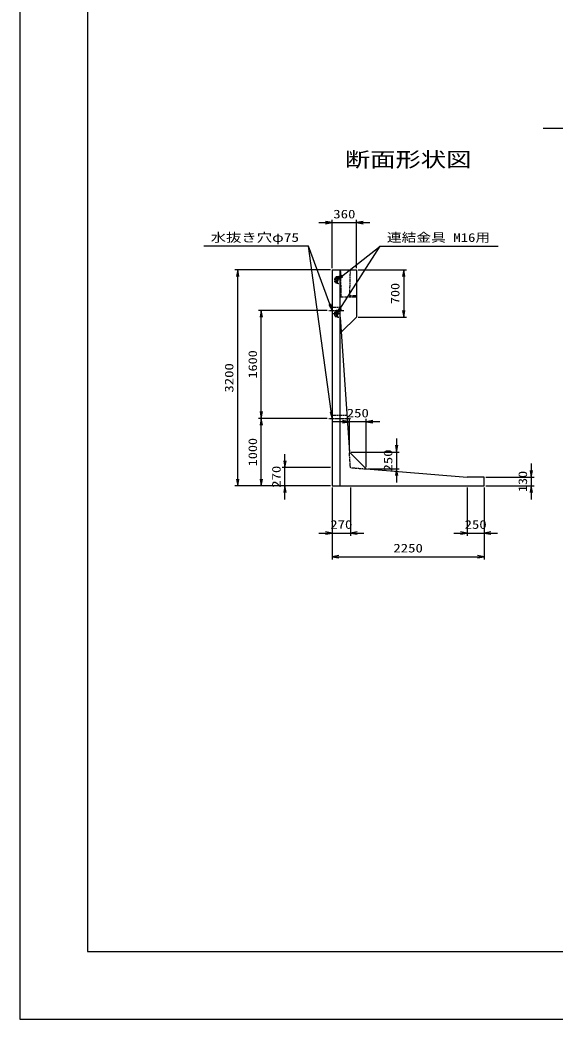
# Model space of a CAD drawing. Units: millimetres at full size. Extents: x 0 to 42050, y 0 to 29700.
# Drawn here: x 0 to 7926, y 0 to 14803 of the extents above; entities that cross this region are included whole.
import ezdxf
from ezdxf.enums import TextEntityAlignment as Align

# ---------------------------------------------------------------- set-up
doc = ezdxf.new("R2010")
doc.units = ezdxf.units.MM
doc.linetypes.add('CHAIN', pattern=[18.5, 12, -1.5, 3.5, -1.5])
doc.linetypes.add('DASHED_SPACED', pattern=[12, 6, -6])
for name, color, linetype, lineweight in [('D-BMK', 2, 'DASHED_SPACED', 25), ('D-STR-DIM', 7, 'Continuous', 25), ('D-STR-STRn', 1, 'Continuous', 25), ('D-STR-TXT', 7, 'Continuous', 25), ('D-TTL', 2, 'Continuous', 25), ('D-TTL-TXT', 7, 'Continuous', 25)]:
    doc.layers.add(name, color=color, linetype=linetype, lineweight=lineweight)
doc.styles.add('ＭＳ ゴシック', font='')
doc.styles.get('ＭＳ ゴシック').set_extended_font_data('MS Gothic')

# ---------------------------------------------------------------- blocks, each defined once
blk = doc.blocks.new('open_arrow')
at = {"color": 0, "linetype": 'Continuous', "lineweight": -2}
blk.add_lwpolyline([(7.5, 1.25), (0, 0), (7.5, -1.25)], dxfattribs=at)
blk = doc.blocks.new('30KN')
at = {"color": 1, "linetype": 'DASHED_SPACED', "lineweight": 25}
for p, q in [((-85, 19.095), (-85, -19.095)), ((-58, 31.14), (-76.155, 29.028)), ((-68, 47.5), (-68, 45.66)), ((-65.5, 41.33), (-60.5, 38.443)), ((-54, 46), (-62.257, 46)), ((-40.306, 45.707), (-41.691, 35.314)), ((0, 53), (-37.704, 48.287)), ((0, -53), (0, 53)), ((-76.155, -29.028), (-58, -31.14)), ((-68, -47.5), (-68, -45.66)), ((-65.5, -41.33), (-60.5, -38.443)), ((-54, -46), (-62.257, -46)), ((-41.691, -35.314), (-40.306, -45.707)), ((-37.704, -48.287), (0, -53))]:
    blk.add_line(p, q, dxfattribs=at)
at = {"color": 1, "linetype": 'Continuous', "lineweight": 25}
for p, q in [((-58, 42), (-58, 21.448)), ((-46, 46), (-54, 46)), ((-42, 42), (-42, 21.448)), ((-58, -42), (-58, -21.448)), ((-46, -46), (-54, -46)), ((-42, -42), (-42, -21.448))]:
    blk.add_line(p, q, dxfattribs=at)
blk.add_circle((-50, 0), 13, dxfattribs=at)
at = {"color": 1, "linetype": 'DASHED_SPACED', "lineweight": 25}
for centre, radius, start, end in [((-75, 19.095), 10, 96.63251, 180), ((-66.5, 47.5), 1.5, 19.47123, 180), ((-63, 45.66), 5, 180, 240), ((-62.257, 49), 3, 199.47122, 270), ((-63, 34.113), 5, 0, 60), ((-37.332, 45.31), 3, 97.12502, 172.40536), ((-75, -19.095), 10, 180, 263.36749), ((-63, -45.66), 5, 120, 180), ((-66.5, -47.5), 1.5, 180, 340.57225), ((-62.257, -49), 3, 90, 160.55052), ((-63, -34.113), 5, 300, 0), ((-37.332, -45.31), 3, 187.59464, 262.87498)]:
    blk.add_arc(centre, radius, start, end, dxfattribs=at)
at = {"color": 1, "linetype": 'Continuous', "lineweight": 25}
for centre, radius, start, end in [((-50, 0), 18, 129.95842, 230.0969), ((-68, 21.448), 10, 310.0894, 0), ((-54, 42), 4, 90, 180), ((-46, 42), 4, 0, 90), ((-44.665, 35.71), 3, 332.67182, 352.40536), ((-32, 21.448), 10, 180, 229.9948), ((-50, 0), 18, 310.0052, 50.12245), ((-68, -21.448), 10, 0, 49.9948), ((-54, -42), 4, 180, 270), ((-46, -42), 4, 270, 0), ((-32, -21.448), 10, 130.0052, 180), ((-44.665, -35.71), 3, 7.59464, 27.32818)]:
    blk.add_arc(centre, radius, start, end, dxfattribs=at)

msp = doc.modelspace()

# ---------------------------------------------------------------- linework, layer by layer
at = {"layer": 'D-BMK', "linetype": 'CHAIN'}
for p, q in [((4575, 10500), (4795, 10500)), ((4575, 8900), (4895.897, 8900))]:
    msp.add_line(p, q, dxfattribs=at)
at = {"layer": 'D-BMK'}
for q in [(4879.46, 8401.026), (5129.46, 8151.026)]:
    msp.add_line((4895, 8170), q, dxfattribs=at)
at = {"layer": 'D-STR-DIM'}
for p, q in [((4425, 11800), (5185, 11800)), ((4625, 11125), (4625, 11840)), ((4985, 11125), (4985, 11840)), ((4600, 11100), (3185, 11100)), ((3225, 7900), (3225, 11100)), ((5010, 11100), (5725, 11100)), ((5685, 11100), (5685, 10400)), ((4550, 10500), (3535, 10500)), ((3575, 8900), (3575, 10500)), ((5010, 10400), (5725, 10400)), ((4550, 8900), (3535, 8900)), ((4550, 8900), (3535, 8900)), ((3575, 7900), (3575, 8900)), ((4879.46, 8426.026), (4879.46, 8891.026)), ((5129.46, 8176.026), (5129.46, 8891.026)), ((5329.46, 8851.026), (4679.46, 8851.026)), ((5579.46, 8601.026), (5579.46, 7951.026)), ((3925, 7700), (3925, 8370)), ((4904.46, 8401.026), (5619.46, 8401.026)), ((4600, 8170), (3885, 8170)), ((5154.46, 8151.026), (5619.46, 8151.026)), ((7575, 8230), (7575, 7700)), ((6900, 8030), (7615, 8030)), ((4600, 7900), (3185, 7900)), ((4600, 7900), (3535, 7900)), ((4600, 7900), (3885, 7900)), ((4625, 7875), (4625, 7160)), ((4625, 7875), (4625, 6810)), ((4895, 7875), (4895, 7160)), ((6625, 7875), (6625, 7160)), ((6875, 7875), (6875, 7160)), ((6875, 7875), (6875, 6810)), ((6900, 7900), (7615, 7900)), ((4425, 7200), (5095, 7200)), ((6425, 7200), (7075, 7200)), ((4625, 6850), (6875, 6850))]:
    msp.add_line(p, q, dxfattribs=at)
at = {"layer": 'D-STR-STRn'}
for p, q in [((4625, 11100), (4625, 7900)), ((4625, 11100), (4985, 11100)), ((4745, 7900), (4745, 11100)), ((4985, 11100), (4985, 10400)), ((4745, 10400), (4879.46, 8401.026)), ((4985, 10400), (4760.126, 10175.126)), ((5129.46, 8151.026), (4879.46, 8401.026)), ((5129.46, 8151.026), (6625, 8030)), ((6875, 8030), (6625, 8030)), ((6875, 7900), (6875, 8030)), ((4625, 7900), (6875, 7900))]:
    msp.add_line(p, q, dxfattribs=at)
at = {"layer": 'D-STR-STRn', "linetype": 'DASHED_SPACED'}
for p, q in [((4745, 11100), (4755, 10700)), ((4885, 10700), (4895, 11100)), ((4755, 10700), (4885, 10700)), ((4885, 10700), (4985, 10700)), ((4885.5, 10720), (4985, 10720)), ((4625, 10546.875), (4745, 10546.875)), ((4625, 10453.125), (4745, 10453.125)), ((4625, 8946.875), (4842.744, 8946.875)), ((4625, 8853.125), (4849.05, 8853.125))]:
    msp.add_line(p, q, dxfattribs=at)
at = {"layer": 'D-STR-TXT'}
for p, q in [((4275, 11450), (2725, 11450)), ((4625, 10500), (4275, 11450)), ((4625, 8900), (4275, 11450)), ((4695, 10450), (5335, 11450)), ((4695, 10950), (5335, 11450)), ((5335, 11450), (7085, 11450))]:
    msp.add_line(p, q, dxfattribs=at)
at = {"layer": 'D-TTL'}
for points in [[(0, 0), (42050, 0), (42050, 29700), (0, 29700)], [(1000, 1000), (41050, 1000), (41050, 28700), (1000, 28700)]]:
    msp.add_lwpolyline(points, close=True, dxfattribs=at)
at = {"layer": 'D-TTL-TXT'}
msp.add_line((7750, 13200), (10750, 13200), dxfattribs=at)

# ---------------------------------------------------------------- block references
at = {"layer": 'D-STR-DIM', "xscale": 13.3, "yscale": 13.3}
for p, rotation in [((4625, 11800), 180), ((3225, 11100), 270), ((5685, 11100), 270), ((3575, 10500), 270), ((5685, 10400), 90), ((3575, 8900), 90), ((3575, 8900), 270), ((4879.46, 8851.026), 180), ((5579.46, 8401.026), 90), ((3925, 8170), 90), ((5579.46, 8151.026), 270), ((3225, 7900), 90), ((3575, 7900), 90), ((7575, 8030), 90), ((3925, 7900), 270), ((7575, 7900), 270), ((4625, 7200), 180), ((6625, 7200), 180), ((6875, 6850), 180)]:
    msp.add_blockref('open_arrow', p, dxfattribs=dict(at, rotation=rotation))
for p in [(4985, 11800), (5129.46, 8851.026), (4895, 7200), (6875, 7200), (4625, 6850)]:
    msp.add_blockref('open_arrow', p, dxfattribs=at)
at = {"layer": 'D-STR-STRn'}
for p in [(4745, 10950), (4745, 10450)]:
    msp.add_blockref('30KN', p, dxfattribs=at)
at = {"layer": 'D-STR-TXT', "xscale": 13.3, "yscale": 13.3}
for p, rotation in [((4695, 10950), 38), ((4625, 10500), 110.2), ((4695, 10450), 57.4), ((4625, 8900), 97.8)]:
    msp.add_blockref('open_arrow', p, dxfattribs=dict(at, rotation=rotation))

# ---------------------------------------------------------------- texts
at = {"layer": 'D-STR-DIM', "style": 'ＭＳ ゴシック', "width": 1.25}
for s, p in [('360', (4805, 11927.5)), ('250', (5004.46, 8978.526)), ('270', (4760, 7327.5)), ('250', (6750, 7327.5)), ('2250', (5750, 6977.5))]:
    msp.add_text(s, height=128.3, dxfattribs=at).set_placement(p, align=Align.MIDDLE_CENTER)
at = {"layer": 'D-STR-DIM', "style": 'ＭＳ ゴシック'}
for s, width, p in [('700', 1.2, (5557.5, 10750)), ('1600', 1.2, (3447.5, 9700)), ('3200', 1.25, (3097.5, 9500)), ('1000', 1.2, (3447.5, 8400)), ('250', 1.25, (5451.96, 8276.026)), ('270', 1.25, (3797.5, 8035)), ('130', 1.2, (7447.5, 7965))]:
    msp.add_text(s, height=128.3, rotation=90, dxfattribs=dict(at, width=width)).set_placement(p, align=Align.MIDDLE_CENTER)
at = {"layer": 'D-STR-TXT', "style": 'ＭＳ ゴシック'}
for s, width, p in [('水抜き穴φ75', 1.3, (2825, 11476.667)), ('連結金具 M16用', 1.25, (5435, 11476.667))]:
    msp.add_text(s, height=128.3, dxfattribs=dict(at, width=width)).set_placement(p, align=Align.BOTTOM_LEFT)
at = {"layer": 'D-TTL-TXT', "style": 'ＭＳ ゴシック', "width": 1.25}
msp.add_text('断面形状図', height=219.9, dxfattribs=at).set_placement((5750, 12560), align=Align.BOTTOM_CENTER)

doc.saveas('drawing.dxf')
